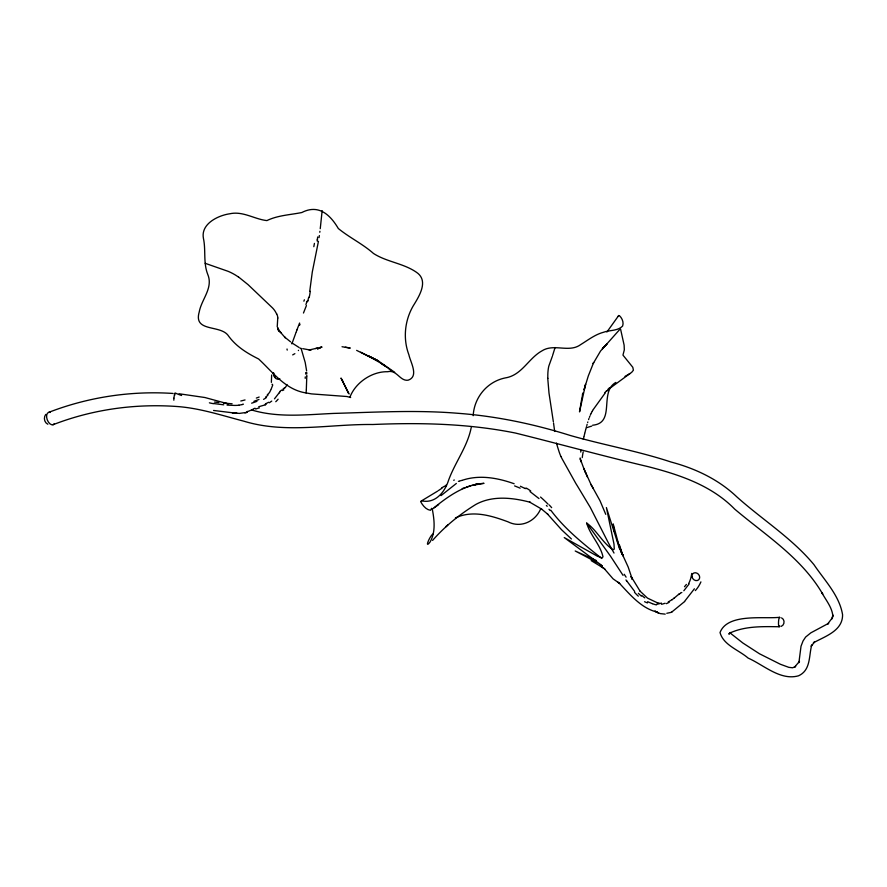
<?xml version="1.0" encoding="UTF-8"?>
<svg xmlns="http://www.w3.org/2000/svg" width="887" height="887" viewBox="0 0 887 887"><rect width="100%" height="100%" fill="white"/><g stroke="black" fill="none" stroke-linecap="round" stroke-linejoin="round"><path stroke-width="1.33" d="M306.802 375.279L306.78 376.343M580.12 459.677L580.153 457.947M306.769 376.775L306.325 389.604M271.644 375.024L271.367 382.375M471.208 427.589C467.482 446.649 455.053 462.338 448.523 480.399C444.764 492.23 435.273 503.86 421.635 500.833L420.881 502.075C422.877 505.657 426.215 509.77 430.483 510.291L431.647 508.306M306.303 390.025L306.082 392.93L311.548 393.895L346.95 396.522L350.631 397.509L350.032 396.91C355.543 382.607 371.897 371.365 387.597 371.72C396.833 369.391 399.871 381.388 408.098 380.201C419.263 376.509 410.448 362.229 408.885 354.756C402.875 338.889 404.66 320.772 413.087 306.115C418.886 296.657 429.297 280.78 416.38 272.231C403.385 263.239 386.754 262.009 373.505 253.482C362.65 243.87 349.445 237.616 338.324 228.524C330.164 214.676 318.555 203.899 301.824 212.525C290.038 214.909 277.875 215.286 266.898 220.586C254.458 219.233 242.894 210.829 229.722 213.789C217.903 215.497 200.65 223.956 203.422 238.315C205.995 250.201 203.134 262.718 207.724 274.327C213.49 288.02 201.504 299.196 199.22 311.98C193.288 332.226 219.499 324.653 227.87 335.098C235.754 346.307 246.763 353.059 258.638 359.002C272.897 372.185 285.437 389.87 306.082 392.93M174.817 395.092L174.695 393.407M173.885 398.241L173.841 400.203M173.907 398.075L174.606 393.651M273.285 373.826L273.351 373.128M277.221 326.837L277.753 318.023M320.562 225.775L322.147 210.607M320.517 226.218L320.24 228.68M309.751 291.18L312.291 272.021L318.444 241.319M319.93 231.285L319.797 232.272M319.342 235.565L319.032 237.638M729.402 633.407L728.903 634.194L730.489 632.464L729.402 633.274C744.736 625.923 762.609 626.532 779.229 626.743M580.73 452.082L581.029 450.286M582.094 396.722L579.521 411.901L585.553 384.37L584.067 389.781L588.281 375.999L593.647 362.528L593.17 363.559L600.543 351.041L619.525 329.709M473.192 415.693C474.135 397.465 487.163 381.654 505.147 377.94C521.866 375.389 528.408 358.326 541.946 350.875C554.009 343.125 569.066 353.17 580.719 344.577C588.048 340.065 595.011 334.543 603.47 332.281C609.679 329.953 617.762 331.128 622.619 326.061C623.949 322.447 622.164 318.233 619.47 315.717L618.682 315.561L606.908 332.026M582.304 395.502L582.737 393.052M308.698 297.289L307.944 300.46M583.324 439.387L583.89 436.969M584.034 436.371L584.766 433.355M307.889 300.704L307.711 301.414M584.91 432.745L585.675 429.74M585.83 429.142L586.473 426.736M586.795 425.538L587.127 424.352M587.649 422.556L587.826 421.968M552.59 355.51L555.074 347.516M552.313 356.386L549.33 364.657A26.244 13.394 67.5 0 0 548.632 366.885A47.643 24.304 67.5 0 0 547.867 378.439M588.569 419.618L588.979 418.476M297.167 329.321L299.595 323.023M291.878 343.879L295.482 333.933M297.112 329.476L296.768 330.407M296.191 331.993L296.713 330.563M295.959 332.636L295.726 333.279M306.403 305.605L303.465 313.033M589.411 417.333L589.855 416.225M271.112 389.249L272.542 385.546A22.519 13.416 38 0 0 272.73 384.869M590.332 415.127L590.82 414.041M270.823 389.892L269.626 392.276A23.96 15.267 18.7 0 1 267.309 394.715M591.075 413.508L591.873 411.934M45.747 414.417C43.341 417.489 44.217 422.567 47.831 424.241M618.25 316.415L618.682 315.561M592.15 411.413L592.716 410.382M593.004 409.883L605.267 392.886M540.76 508.672C535.404 521.467 520.902 528.397 508.085 521.855C491.409 515.669 472.538 509.825 455.397 517.953M689.121 583.956L683.822 590.764M619.525 548.787L606.398 507.564L613.992 544.086L614.27 549.097L613.072 549.718C602.484 543.01 596.785 530.138 586.695 523.097C589.977 534.972 600.355 544.607 603.016 556.881L601.963 557.868L597.162 556.082L564.254 537.577L599.767 563.955L575.208 550.982L596.33 560.551M279.283 392.653L274.482 398.84M694.399 588.791L684.531 601.464M433.1 533.985C430.117 535.149 423.975 549.829 430.051 542.046C435.861 531.945 434.32 519.738 432.235 508.805M606.941 391.067L608.471 389.548M541.702 509.138L529.517 502.02L530.149 502.253C512.597 497.596 492.396 495.334 475.875 504.415C459.776 514.327 445.041 526.202 432.579 540.427M446.56 526.08L445.873 526.745L448.002 524.727M615.822 382.441C598.769 392.109 615.977 423.088 592.638 425.217M317.646 349.245L318.322 348.646M281.623 390.047L281.489 390.158A40.636 22.752 49.1 0 0 279.948 391.4M610.09 388.129L631.688 372.318L633.407 370.212L632.797 367.285L622.962 355.122L624.315 349.866L624.126 345.154L620.578 329.144M673.932 598.348L679.154 593.902M456.361 483.448L441.016 495.633M432.424 509.038C447.414 496.864 463.979 484.579 484.025 483.326L471.817 485.433M271.744 401.079L269.338 402.765M434.331 507.73L438.644 504.592M438.455 490.555L441.848 488.26M437.679 491.088L420.915 501.233M672.213 599.612L668.244 601.918M672.124 611.764L684.032 602.029A49.506 24.958 50.1 0 0 684.631 601.586M781.081 626.444C784.751 625.202 785.15 619.514 781.591 617.884M630.003 373.516L625.013 376.398M681.837 592.494L680.617 593.015M283.796 388.65L282.864 389.182M253.405 409.062L255.012 408.197M300.05 348.258L300.76 348.136M252.995 409.284L248.659 411.191A15.7 11.232 17.4 0 1 247.052 411.568M444.875 486.531L446.017 485.976M320.096 347.793L319.298 348.192L321.726 347.105L309.108 349.988L310.55 350.11L302.722 348.658M258.982 399.483L253.915 401.323M48.885 412.289C88.356 397.077 130.977 390.646 173.109 393.462M52.854 424.784C92.658 409.295 135.678 403.397 178.132 406.59C200.65 408.375 222.083 415.504 243.814 421.17C285.858 434.02 329.864 423.942 372.806 424.507C420.505 422.467 468.591 423.587 515.524 433.067C559.73 444.032 603.67 456.184 648.02 466.629C679.442 474.689 711.396 485.311 734.68 509.105C765.814 535.438 801.793 557.956 822.737 594.135L821.961 592.893C826.041 600.388 832.305 607.584 832.882 616.443L832.815 614.946L831.995 618.86L832.605 617.496L827.549 624.115L828.724 623.251L810.818 632.852L805.629 637.054L803.045 640.957L801.028 646.213L798.899 662.667L799.486 661.336L794.564 667.146L795.672 666.325L792.69 667.778L788.82 667.346L780.338 664.241L759.527 653.797L742.874 643.02L730.289 633.107M265.335 404.827L258.716 406.734M665.139 603.26L662.356 604.091A48.563 32.819 77.4 0 1 661.502 604.28M462.194 488.615L465.387 487.506M466.451 487.14L470.731 485.732M591.729 426.104L586.828 427.601M458.413 481.364L459.034 481.186M459.654 480.998L462.16 480.299M279.815 378.76C275.713 380.811 273.44 376.132 273.251 372.751M462.792 480.122C479.645 474.578 497.84 477.927 514.138 483.737M315.595 348.547L317.258 348.103M247.029 412.344L239.457 413.397L232.327 412.887L237.04 413.331M244.912 412.887L247.163 412.322M320.174 347.516L321.881 347.105M242.495 404.561L238.902 405.171M665.206 614.126L660.183 613.593L654.806 611.11L656.313 611.875C640.946 607.95 629.615 594.113 619.414 583.291M309.84 350.077L311.071 349.91M779.573 617.308C763.463 619.115 727.528 612.972 720.022 632.542C723.404 645.182 738.993 650.082 748.118 658.076C763.663 664.917 780.516 681.016 798.599 675.772C811.006 670.106 808.733 655.715 811.76 644.971L811.161 646.313L814.543 641.955L813.379 642.82C824.921 636.345 842.75 630.967 842.583 614.758C839.457 595.487 824.489 580.309 813.944 564.642C791.914 538.065 762.255 519.671 736.753 496.798C718.459 479.412 695.275 468.436 671.06 462.027C637.997 451.084 603.626 445.019 570.186 435.45C533.575 423.953 495.844 416.058 457.537 413.264C416.302 409.861 374.868 412.255 333.59 413.42C306.392 414.639 278.507 417.977 251.941 410.06M666.78 613.283L670.86 612.44A53.619 26.433 64.3 0 0 672.146 611.83M232.106 403.773L223.424 403.086M227.061 405.104L234.157 405.414A40.614 40.092 -83.2 0 0 238.902 405.226M236.718 413.298L213.556 410.459M223.746 404.816L213.301 403.496M214.532 402.055L218.878 402.554M179.096 393.761L204.908 397.52L228.425 403.918M345.365 347.172L350.243 348.081L342.038 346.739M659.584 603.293L657.966 603.093M658.032 603.116L647.466 598.093L640.059 591.152M205.174 263.306L226.096 270.624A22.009 12.917 10.7 0 1 228.746 271.588A39.959 23.45 10.7 0 1 238.415 277.032M652.366 603.692L647.643 601.696M520.37 486.242L525.093 488.515M360.687 352.194L378.616 361.142L394.704 372.296M356.641 350.376L371.442 357.794M299.119 347.527L291.912 342.903M658.221 612.806L656.624 612.03L658.265 612.828M372.451 358.348L380.778 363.127M591.186 560.617L604.147 568.5L613.072 578.834L619.736 583.524L617.662 581.983M383.35 364.823L384.714 365.699L381.421 363.57L387.109 367.473M600.543 566.094L604.834 569.055M238.536 276.966L248.061 284.638L272.531 307.933A32.065 18.815 10.7 0 1 275.425 311.703L276.666 313.987M530.005 491.575L538.974 498.561M388.029 368.16L390.801 370.245M290.581 341.839L284.583 337.027L285.27 337.77L278.23 329.709L279.272 331.062L277.875 328.135L278.33 329.897L277.875 328.135M601.785 558.488C583.458 543.886 564.864 529.206 550.805 510.225M541.214 508.761L547.778 514.238L547.346 513.872L561.593 529.783L571.405 538.963M600.355 564.509L602.395 566.294L600.311 564.398M546.381 505.457L547.212 506.3M280.248 331.871L281.246 332.947M634.671 591.463L626.721 580.885M586.695 523.097L610.511 556.171L623.062 575.386M640.104 591.219L631.156 576.605L632.32 579.311L628.173 567.015L622.086 553.71L622.918 555.827L619.436 544.951M593.17 488.305L590.919 484.335L600.011 500.756L605.754 514.338M342.925 381.51L340.974 378.062L349.145 393.972M620.534 550.96L622.741 555.096M341.695 379.292L348.524 393.484M614.015 553.056L610.156 546.115A79.331 40.48 67.5 0 1 607.972 542.112L590.276 507.397L577.459 486.065A90.518 46.179 67.5 0 1 575.741 483.293L562.014 458.679A33.95 17.319 67.5 0 1 560.961 456.517M591.052 484.568L583.713 468.269L587.371 476.984M622.663 554.94L621.809 553.144L622.563 554.785M622.486 554.697L619.658 547.822L622.862 555.439L617.385 541.037M631.156 576.605L632.187 578.923M585.353 472.316L585.597 472.893M583.956 468.879L580.93 460.686M619.603 549.009L619.88 549.63L619.658 548.332M274.061 374.658L273.662 372.895M274.283 375.534L274.504 376.41A62.844 36.888 10.7 0 1 274.704 377.297M581.129 461.34L581.295 462.027L580.442 458.646M619.459 547.479L613.194 523.929L613.937 531.102M277.941 328.079L278.163 329.299M553.355 421.757L549.009 393.152L547.745 378.361M553.543 423.066L554.674 431.47M301.125 348.524L305.206 362.506L306.625 370.899M306.725 372.44L306.791 373.826M276.744 313.976A24.603 14.447 10.7 0 1 277.831 318.034M274.671 377.441A4.136 3.282 29.9 0 1 274.948 376.576M317.524 239.268A41.412 1.863 -80.7 0 1 317.258 241.153M317.701 236.951A75.384 9.657 -76.5 0 1 317.224 240.044M314.43 243.393A86.094 19.093 -72.4 0 1 313.81 246.686M310.262 291.302A37.487 21.41 -86.4 0 1 309.164 297.555M307.479 301.081A21.931 7.063 -82.8 0 1 307.312 301.768M306.913 301.314A21.798 8.393 -84.5 0 1 305.915 304.607M287.244 350.088A103.236 6.531 -66 0 1 287.044 349.001M304.374 299.795A66.725 3.781 -72 0 1 303.886 301.192M300.006 324.254A63.764 12.939 -80.7 0 1 299.595 325.219M305.272 376.864A44.827 9.491 -74.1 0 1 305.195 378.35M305.693 372.529A90.917 24.027 -69.5 0 1 305.749 374.103M292.688 354.9A59.374 4.934 -36.6 0 1 294.883 353.669M298.509 350.31A26.699 1.918 -56.5 0 1 298.387 350.565M286.978 384.514A41.855 23.295 32.4 0 1 285.78 386.843A21.155 11.797 31.5 0 1 284.915 387.841M284.794 387.752A16.831 9.38 31.6 0 1 283.585 388.462M282.365 390.568A24.115 12.285 23 0 1 283.818 389.925M279.383 392.786A42.343 23.095 59.6 0 1 279.982 391.954M278.108 399.217A58.409 26.089 -5.2 0 1 275.768 401.711M268.573 402.277A31.921 18.915 10.7 0 1 265.413 403.818M266.122 404.383A22.796 14.724 17.9 0 1 265.246 404.727M255.656 409.051A32.298 23.96 29.9 0 1 259.381 407.909M181.613 395.502A41.501 25.823 10.7 0 1 175.194 392.985M272.143 384.16A26.865 15.134 44.2 0 1 272.121 384.526M267.963 395.125A31.233 20.024 21.1 0 1 265.512 397.143M266.477 397.52A36.179 21.033 10.7 0 1 263.572 399.35M259.159 397.021A51.923 21.432 -3.4 0 1 256.321 398.075M256.953 401.312A25.79 4.867 -11.9 0 1 251.642 403.175M245.045 399.948A38.23 10.4 -10.6 0 1 240.787 400.991M243.415 404.15A40.735 21.044 -5.4 0 1 242.395 404.383M226.994 403.541A70.661 52.089 12 0 1 223.79 403.241M213.235 403.629A18.827 7.894 4.4 0 1 209.387 402.82M54.44 423.642A6.575 3.847 69.2 0 1 47.222 419.762A6.575 3.847 69.2 0 1 50.337 412.411M779.74 625.834A4.734 0.876 -87.1 0 1 778.62 625.424A4.734 0.876 -87.1 0 1 778.808 619.348A4.734 0.876 -87.1 0 1 779.972 617.74M556.548 443.101A38.23 19.503 67.5 0 0 557.613 447.07L558.965 451.35A27.187 13.87 67.5 0 0 560.928 456.528M441.615 488.005A49.373 39.35 38.2 0 1 444.609 486.176M445.596 485.444A89.886 69.186 28.8 0 1 446.46 485.023M453.689 480.244A102.648 74.32 20.5 0 1 454.31 480.022M514.593 485.91A43.973 14.968 26 0 1 520.159 488.183M525.215 488.227A26.144 15.888 30.5 0 1 526.046 488.682M526.379 488.127A26 14.259 30.3 0 1 530.725 490.988M540.549 497.053A124.89 112.072 15.6 0 1 548.033 504.138M549.197 504.936A79.553 65.705 24.1 0 1 551.659 507.663M548.986 509.249A76.027 53.486 31.9 0 1 550.151 510.546M608.016 389.238A53.442 38.773 23 0 1 609.58 387.741M604.867 392.664A108.402 76.049 15.7 0 1 606.52 390.823M582.271 457.603A69.097 51.346 -35.6 0 1 583.202 451.893M700.918 581.883A74.32 37.01 70.7 0 1 695.308 590.598M691.738 573.434A49.484 25.745 64.6 0 1 688.711 583.413M626.1 577.16A32.021 2.861 57.4 0 1 624.226 574.266M626.71 581.04A26.843 4.945 58 0 1 625.956 579.943M638.318 596.164A28.572 12.374 61.4 0 1 634.504 592.272M641.356 596.086A37.243 15.146 60.5 0 1 638.352 593.314M644.771 597.86A43.141 21.92 67.9 0 1 641.778 595.465M647.532 602.905A61.913 38.95 85.3 0 1 644.561 601.708M656.546 604.856A30.757 20.113 -74.3 0 1 652.4 603.592M661.403 603.071A45.581 30.468 -80.9 0 1 656.602 604.258M669.253 602.229A48.419 17.208 7.9 0 1 666.337 603.692M673.821 598.215A84.243 45.015 54 0 1 672.246 599.645M678.732 594.534A22.108 2.728 -51.9 0 1 680.362 593.37M686.394 584.422A26.011 3.592 -57.2 0 1 684.498 586.706M606.83 344.145L602.439 348.635L606.83 344.145M479.479 483.681L475 484.557L479.545 483.725M371.775 357.528L367.828 355.62L376.698 360.067L371.775 357.528M377.54 360.543L375.644 359.501L378.616 361.142L377.54 360.543M279.095 330.718L278.518 330.164L280.192 331.827L279.095 330.718M692.082 577.06A4.224 3.57 48.5 0 0 698.546 579.91A4.224 3.57 48.5 0 0 696.838 573.102A4.224 3.57 48.5 0 0 692.082 577.06"/></g></svg>
